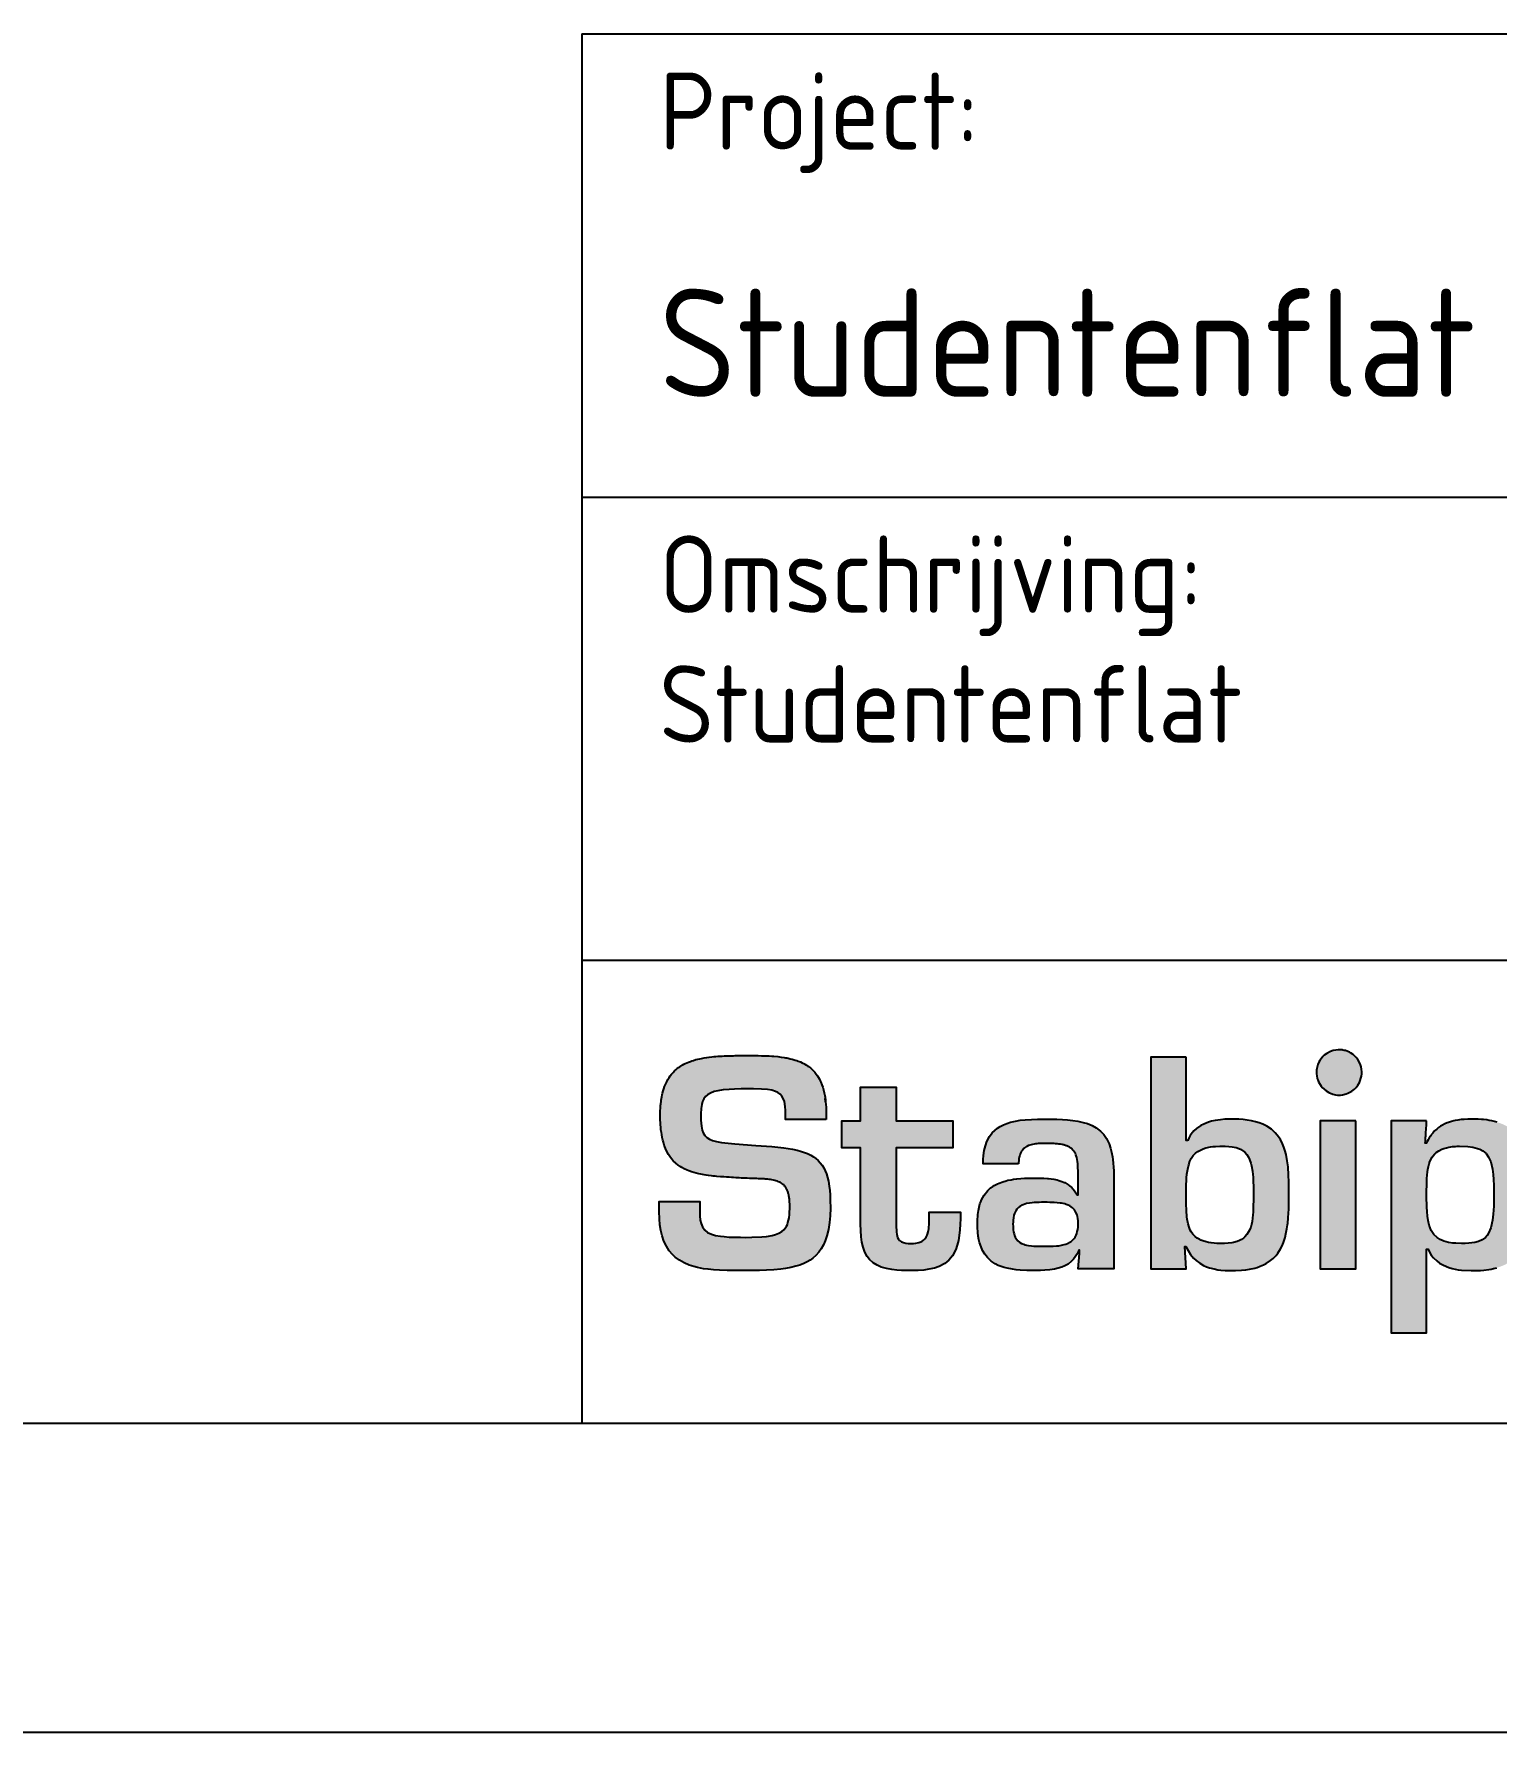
# Model space of a CAD drawing. Header units: millimetres. Extents: x 0 to 29700, y 0 to 21000.
# Drawn here: x 9925 to 14661, y 0 to 5500 of the extents above; entities that cross this region are included whole.
import ezdxf
from ezdxf.enums import TextEntityAlignment as Align

# ---------------------------------------------------------------- set-up
doc = ezdxf.new("R2010")
doc.units = ezdxf.units.MM
doc.header["$LTSCALE"] = 100
for name, color, linetype in [('00ATT025', 2, 'Continuous'), ('00ATT035', 3, 'Continuous'), ('00KAD025', 2, 'Continuous'), ('00KAD070', 5, 'Continuous'), ('BL$2----', 7, 'Continuous'), ('BL$4----', 7, 'Continuous')]:
    doc.layers.add(name, color=color, linetype=linetype)
doc.styles.add('STABICAD-025', font='ISOCP.SHX', dxfattribs={"height": 250})
doc.styles.add('STABICAD-035', font='ISOCP.SHX', dxfattribs={"height": 350})
doc.styles.add('STABICAD-050', font='ISOCP.SHX', dxfattribs={"height": 500})

# ---------------------------------------------------------------- blocks, each defined once
blk = doc.blocks.new('A4-LANDSCAPE')
at = {"layer": '00KAD025', "linetype": 'Continuous'}
blk.add_line((0, 0), (297, 0), dxfattribs=at)
at = {"layer": '00KAD070', "linetype": 'Continuous'}
blk.add_line((10, 10), (287, 10), dxfattribs=at)
blk = doc.blocks.new('tb.logo')
for points in [[(3.649, 3.966), (3.138, 4.003), (2.454, 4.05), (2.233, 4.068), (2.021, 4.093), (1.859, 4.122), (1.734, 4.155), (1.63, 4.199), (1.543, 4.256), (1.481, 4.319), (1.43, 4.404), (1.396, 4.496), (1.37, 4.624), (1.356, 4.814), (1.352, 5.02), (1.362, 5.193), (1.38, 5.321), (1.41, 5.425), (1.451, 5.514), (1.502, 5.582), (1.568, 5.64), (1.664, 5.698), (1.781, 5.742), (1.902, 5.773), (2.079, 5.8), (2.266, 5.816), (2.443, 5.824), (2.656, 5.83), (2.845, 5.831), (3.061, 5.83), (3.313, 5.824), (3.511, 5.81), (3.657, 5.787), (3.77, 5.752), (3.85, 5.713), (3.926, 5.66), (3.98, 5.594), (4.024, 5.517), (4.059, 5.419), (4.085, 5.265), (4.095, 5.126), (4.095, 4.844), (5.411, 4.844), (5.411, 5.064), (5.408, 5.238), (5.395, 5.412), (5.384, 5.506), (5.377, 5.558), (5.368, 5.615), (5.35, 5.707), (5.326, 5.802), (5.316, 5.841), (5.301, 5.889), (5.275, 5.963), (5.24, 6.05), (5.22, 6.093), (5.191, 6.149), (5.162, 6.201), (5.128, 6.254), (5.087, 6.312), (5.04, 6.37), (4.996, 6.419), (4.936, 6.476), (4.899, 6.509), (4.835, 6.558), (4.816, 6.572), (4.777, 6.598), (4.724, 6.63), (4.706, 6.64), (4.638, 6.675), (4.578, 6.703), (4.505, 6.733), (4.463, 6.748), (4.409, 6.766), (4.306, 6.796), (4.25, 6.81), (4.185, 6.825), (4.133, 6.835), (4.096, 6.842), (4.051, 6.849), (3.949, 6.864), (3.899, 6.87), (3.847, 6.876), (3.719, 6.887), (3.652, 6.892), (3.57, 6.897), (3.51, 6.9), (3.447, 6.903), (3.392, 6.904), (3.317, 6.906), (3.209, 6.908), (3.144, 6.909), (3.021, 6.91), (2.908, 6.91), (2.822, 6.91), (2.742, 6.91), (2.679, 6.91), (2.581, 6.909), (2.468, 6.908), (2.41, 6.907), (2.319, 6.905), (2.246, 6.903), (2.168, 6.901), (2.108, 6.898), (2.047, 6.895), (1.969, 6.891), (1.908, 6.887), (1.839, 6.882), (1.776, 6.876), (1.708, 6.87), (1.62, 6.859), (1.542, 6.849), (1.455, 6.835), (1.42, 6.829), (1.374, 6.82), (1.318, 6.809), (1.257, 6.795), (1.191, 6.778), (1.111, 6.755), (1.062, 6.739), (1.013, 6.723), (0.956, 6.701), (0.898, 6.676), (0.846, 6.652), (0.804, 6.631), (0.747, 6.599), (0.716, 6.58), (0.671, 6.551), (0.628, 6.522), (0.588, 6.491), (0.551, 6.46), (0.499, 6.413), (0.452, 6.364), (0.406, 6.312), (0.364, 6.258), (0.327, 6.204), (0.286, 6.139), (0.246, 6.064), (0.205, 5.977), (0.179, 5.912), (0.151, 5.83), (0.133, 5.77), (0.113, 5.697), (0.1, 5.637), (0.087, 5.576), (0.077, 5.515), (0.07, 5.47), (0.063, 5.421), (0.055, 5.351), (0.049, 5.291), (0.046, 5.241), (0.038, 5.087), (0.037, 5.003), (0.037, 4.907), (0.039, 4.829), (0.043, 4.731), (0.048, 4.648), (0.052, 4.599), (0.062, 4.506), (0.073, 4.42), (0.084, 4.353), (0.101, 4.258), (0.121, 4.173), (0.139, 4.106), (0.168, 4.012), (0.209, 3.903), (0.255, 3.803), (0.306, 3.71), (0.351, 3.641), (0.404, 3.57), (0.46, 3.505), (0.538, 3.428), (0.616, 3.364), (0.679, 3.32), (0.74, 3.282), (0.813, 3.242), (0.912, 3.196), (0.96, 3.176), (1.054, 3.142), (1.124, 3.12), (1.205, 3.098), (1.285, 3.079), (1.354, 3.065), (1.409, 3.054), (1.458, 3.046), (1.521, 3.036), (1.603, 3.024), (1.699, 3.013), (1.75, 3.007), (1.816, 3.001), (1.87, 2.996), (1.989, 2.986), (2.094, 2.978), (2.185, 2.973), (2.267, 2.968), (2.347, 2.963), (2.407, 2.959), (2.485, 2.955), (2.537, 2.952), (2.598, 2.948), (2.658, 2.945), (2.719, 2.941), (2.768, 2.939), (2.81, 2.937), (2.858, 2.935), (2.925, 2.933), (2.977, 2.931), (3.005, 2.93), (3.054, 2.928), (3.104, 2.927), (3.167, 2.925), (3.216, 2.923), (3.269, 2.921), (3.344, 2.917), (3.422, 2.913), (3.507, 2.906), (3.587, 2.896), (3.647, 2.887), (3.725, 2.873), (3.783, 2.857), (3.852, 2.835), (3.915, 2.806), (3.977, 2.768), (4.026, 2.729), (4.067, 2.687), (4.103, 2.639), (4.133, 2.588), (4.149, 2.554), (4.172, 2.497), (4.189, 2.44), (4.203, 2.377), (4.214, 2.318), (4.222, 2.248), (4.228, 2.17), (4.231, 2.11), (4.232, 2.046), (4.231, 1.967), (4.23, 1.92), (4.229, 1.879), (4.226, 1.828), (4.222, 1.762), (4.21, 1.657), (4.196, 1.579), (4.175, 1.501), (4.154, 1.444), (4.123, 1.38), (4.081, 1.316), (4.036, 1.264), (3.975, 1.214), (3.875, 1.156), (3.769, 1.114), (3.662, 1.085), (3.475, 1.053), (3.325, 1.038), (3.008, 1.024), (2.808, 1.023), (2.636, 1.024), (2.422, 1.028), (2.269, 1.034), (2.109, 1.045), (1.988, 1.058), (1.825, 1.086), (1.702, 1.122), (1.572, 1.185), (1.484, 1.257), (1.408, 1.361), (1.363, 1.471), (1.336, 1.583), (1.321, 1.722), (1.317, 1.832), (1.316, 2.185), (0, 2.185), (0, 2.066), (0, 1.864), (0.009, 1.619), (0.026, 1.427), (0.055, 1.25), (0.097, 1.074), (0.159, 0.894), (0.237, 0.732), (0.329, 0.589), (0.437, 0.462), (0.526, 0.378), (0.656, 0.282), (0.814, 0.192), (0.972, 0.125), (1.125, 0.076), (1.24, 0.046), (1.441, 0.008), (1.586, -0.012), (1.766, -0.03), (1.96, -0.042), (2.203, -0.051), (2.554, -0.055), (2.945, -0.055), (3.249, -0.051), (3.484, -0.043), (3.716, -0.031), (3.942, -0.009), (4.089, 0.012), (4.271, 0.043), (4.432, 0.084), (4.562, 0.124), (4.687, 0.172), (4.796, 0.226), (4.895, 0.284), (4.983, 0.347), (5.082, 0.436), (5.175, 0.541), (5.254, 0.655), (5.325, 0.78), (5.383, 0.913), (5.436, 1.067), (5.484, 1.274), (5.521, 1.506), (5.539, 1.715), (5.547, 1.965), (5.545, 2.225), (5.538, 2.402), (5.527, 2.545), (5.512, 2.682), (5.485, 2.842), (5.457, 2.961), (5.422, 3.077), (5.382, 3.18), (5.337, 3.27), (5.283, 3.36), (5.221, 3.441), (5.156, 3.51), (5.076, 3.58), (4.999, 3.635), (4.917, 3.683), (4.811, 3.734), (4.712, 3.773), (4.608, 3.808), (4.469, 3.845), (4.324, 3.877), (4.04, 3.923)], [(7.678, 3.921), (9.515, 3.921), (9.515, 4.798), (7.678, 4.798), (7.678, 5.886), (6.526, 5.886), (6.526, 4.798), (5.922, 4.798), (5.922, 3.921), (6.526, 3.921), (6.526, 1.83), (6.526, 1.453), (6.545, 1.038), (6.569, 0.866), (6.606, 0.705), (6.661, 0.548), (6.737, 0.405), (6.817, 0.302), (6.932, 0.198), (7.064, 0.117), (7.195, 0.062), (7.361, 0.015), (7.538, -0.018), (7.705, -0.037), (7.849, -0.047), (8.019, -0.053), (8.174, -0.055), (8.395, -0.049), (8.57, -0.036), (8.735, -0.013), (8.918, 0.028), (9.072, 0.082), (9.252, 0.178), (9.38, 0.282), (9.501, 0.428), (9.606, 0.626), (9.655, 0.766), (9.695, 0.923), (9.723, 1.083), (9.744, 1.267), (9.756, 1.449), (9.761, 1.623), (9.762, 1.837), (8.747, 1.837), (8.749, 1.49), (8.736, 1.295), (8.73, 1.257), (8.718, 1.198), (8.698, 1.13), (8.682, 1.089), (8.65, 1.028), (8.61, 0.976), (8.565, 0.933), (8.505, 0.892), (8.425, 0.856), (8.314, 0.832), (8.242, 0.825), (8.154, 0.823), (8.066, 0.826), (7.991, 0.835), (7.915, 0.853), (7.855, 0.876), (7.787, 0.925), (7.756, 0.962), (7.724, 1.023), (7.71, 1.067), (7.698, 1.124), (7.689, 1.191), (7.684, 1.263), (7.68, 1.347), (7.678, 1.45)]]:
    blk.add_hatch(color=152).paths.add_polyline_path(points)
h = blk.add_hatch(color=152)
h.paths.add_polyline_path([(17.074, 6.855), (15.922, 6.855), (15.922, 0), (17.074, 0), (17.028, 0.722), (17.064, 0.722), (17.21, 0.472), (17.31, 0.353), (17.395, 0.271), (17.514, 0.182), (17.633, 0.115), (17.733, 0.07), (17.827, 0.037), (17.976, -0.002), (18.097, -0.024), (18.19, -0.036), (18.339, -0.049), (18.5, -0.054), (18.668, -0.053), (18.867, -0.043), (19.006, -0.028), (19.126, -0.009), (19.292, 0.028), (19.372, 0.051), (19.468, 0.085), (19.578, 0.132), (19.657, 0.173), (19.803, 0.269), (19.885, 0.337), (19.982, 0.438), (20.042, 0.514), (20.128, 0.65), (20.187, 0.769), (20.233, 0.887), (20.274, 1.018), (20.304, 1.137), (20.335, 1.3), (20.353, 1.424), (20.361, 1.486), (20.376, 1.649), (20.387, 1.818), (20.392, 1.925), (20.396, 2.071), (20.399, 2.253), (20.4, 2.457), (20.4, 2.647), (20.397, 2.824), (20.389, 3.04), (20.369, 3.304), (20.343, 3.504), (20.305, 3.702), (20.266, 3.849), (20.233, 3.947), (20.192, 4.05), (20.122, 4.187), (20.022, 4.333), (19.958, 4.407), (19.83, 4.523), (19.685, 4.621), (19.551, 4.687), (19.432, 4.733), (19.318, 4.768), (19.19, 4.798), (19.045, 4.822), (18.912, 4.838), (18.774, 4.848), (18.575, 4.853), (18.446, 4.852), (18.327, 4.847), (18.186, 4.834), (18.01, 4.808), (17.891, 4.782), (17.789, 4.752), (17.638, 4.692), (17.551, 4.647), (17.407, 4.549), (17.324, 4.472), (17.268, 4.41), (17.202, 4.318), (17.154, 4.233), (17.121, 4.162), (17.119, 4.159), (17.074, 4.159), (17.074, 4.221), (17.074, 4.467)])
h.paths.add_polyline_path([(17.444, 3.807), (17.619, 3.894), (17.707, 3.921), (17.856, 3.952), (17.93, 3.961), (18.023, 3.97), (18.157, 3.976), (18.331, 3.975), (18.451, 3.968), (18.557, 3.957), (18.695, 3.929), (18.833, 3.878), (18.966, 3.787), (19.039, 3.706), (19.09, 3.624), (19.127, 3.544), (19.168, 3.422), (19.187, 3.342), (19.217, 3.167), (19.229, 3.057), (19.236, 2.975), (19.245, 2.8), (19.247, 2.703), (19.248, 2.612), (19.249, 2.518), (19.249, 2.419), (19.249, 2.365), (19.249, 2.32), (19.249, 2.266), (19.245, 1.991), (19.241, 1.892), (19.238, 1.839), (19.232, 1.756), (19.22, 1.639), (19.205, 1.539), (19.186, 1.444), (19.161, 1.355), (19.124, 1.257), (19.094, 1.198), (19.038, 1.113), (18.973, 1.04), (18.923, 0.998), (18.863, 0.958), (18.8, 0.924), (18.719, 0.891), (18.606, 0.859), (18.55, 0.848), (18.435, 0.832), (18.308, 0.824), (18.207, 0.822), (18.128, 0.824), (18.068, 0.826), (17.977, 0.832), (17.877, 0.844), (17.79, 0.858), (17.718, 0.873), (17.613, 0.905), (17.523, 0.941), (17.429, 0.995), (17.35, 1.056), (17.29, 1.122), (17.236, 1.2), (17.205, 1.257), (17.166, 1.354), (17.135, 1.462), (17.107, 1.61), (17.097, 1.685), (17.091, 1.749), (17.085, 1.829), (17.082, 1.889), (17.079, 1.957), (17.076, 2.04), (17.075, 2.1), (17.074, 2.165), (17.074, 2.21), (17.074, 2.263), (17.074, 2.492), (17.074, 2.652), (17.076, 2.734), (17.08, 2.85), (17.086, 2.952), (17.096, 3.068), (17.12, 3.234), (17.152, 3.374), (17.193, 3.491), (17.236, 3.579), (17.3, 3.675), (17.368, 3.747)], flags=16)
h = blk.add_hatch(color=152)
h.paths.add_polyline_path([(22.567, 4.798), (21.415, 4.798), (21.415, 0), (22.567, 0)])
h.paths.add_polyline_path([(21.977, 5.633), (22.065, 5.632), (22.139, 5.64), (22.258, 5.669), (22.312, 5.689), (22.432, 5.754), (22.518, 5.821), (22.575, 5.879), (22.635, 5.957), (22.684, 6.04), (22.748, 6.239), (22.758, 6.323), (22.759, 6.384), (22.752, 6.468), (22.736, 6.549), (22.719, 6.606), (22.674, 6.709), (22.63, 6.781), (22.577, 6.849), (22.521, 6.906), (22.476, 6.944), (22.396, 6.999), (22.361, 7.018), (22.307, 7.043), (22.231, 7.07), (22.193, 7.08), (22.146, 7.089), (22.119, 7.093), (22.109, 7.094), (21.99, 7.098), (21.914, 7.09), (21.836, 7.074), (21.744, 7.043), (21.624, 6.979), (21.545, 6.919), (21.502, 6.879), (21.44, 6.807), (21.403, 6.753), (21.37, 6.693), (21.337, 6.618), (21.312, 6.535), (21.303, 6.489), (21.296, 6.442), (21.293, 6.324), (21.3, 6.257), (21.319, 6.166), (21.334, 6.12), (21.358, 6.061), (21.444, 5.918), (21.476, 5.879), (21.538, 5.817), (21.605, 5.764), (21.691, 5.712), (21.823, 5.66), (21.911, 5.64)])
h = blk.add_hatch(color=152)
h.paths.add_polyline_path([(13.573, 2.395), (13.536, 2.395), (13.515, 2.435), (13.479, 2.496), (13.417, 2.577), (13.399, 2.597), (13.364, 2.634), (13.332, 2.664), (13.296, 2.695), (13.269, 2.715), (13.24, 2.736), (13.175, 2.775), (13.138, 2.795), (13.131, 2.798), (13.103, 2.811), (13.042, 2.836), (12.946, 2.868), (12.897, 2.881), (12.835, 2.895), (12.79, 2.904), (12.698, 2.917), (12.614, 2.927), (12.581, 2.93), (12.461, 2.937), (12.364, 2.941), (12.311, 2.942), (12.233, 2.943), (12.157, 2.943), (12.095, 2.943), (11.998, 2.942), (11.925, 2.94), (11.879, 2.939), (11.83, 2.937), (11.713, 2.929), (11.592, 2.918), (11.484, 2.904), (11.4, 2.891), (11.297, 2.87), (11.241, 2.857), (11.134, 2.826), (11.016, 2.783), (10.959, 2.757), (10.855, 2.703), (10.807, 2.672), (10.738, 2.622), (10.674, 2.567), (10.646, 2.539), (10.599, 2.488), (10.567, 2.448), (10.526, 2.39), (10.482, 2.316), (10.445, 2.24), (10.418, 2.176), (10.393, 2.103), (10.366, 2.005), (10.344, 1.897), (10.325, 1.766), (10.319, 1.704), (10.313, 1.599), (10.31, 1.488), (10.312, 1.348), (10.323, 1.185), (10.338, 1.061), (10.36, 0.942), (10.38, 0.857), (10.427, 0.711), (10.479, 0.593), (10.545, 0.48), (10.634, 0.366), (10.756, 0.253), (10.883, 0.168), (10.987, 0.115), (11.18, 0.045), (11.275, 0.02), (11.443, -0.013), (11.56, -0.028), (11.698, -0.041), (11.913, -0.052), (12.045, -0.054), (12.208, -0.054), (12.353, -0.052), (12.496, -0.045), (12.652, -0.03), (12.806, -0.006), (12.921, 0.02), (13.048, 0.061), (13.14, 0.101), (13.244, 0.159), (13.358, 0.246), (13.423, 0.312), (13.547, 0.499), (13.591, 0.603), (13.619, 0.603), (13.611, 0.505), (13.573, 0), (14.725, 0), (14.725, 3.007), (14.724, 3.176), (14.694, 3.548), (14.683, 3.627), (14.654, 3.779), (14.622, 3.907), (14.573, 4.049), (14.49, 4.222), (14.401, 4.352), (14.295, 4.466), (14.16, 4.57), (14.029, 4.644), (13.871, 4.708), (13.738, 4.748), (13.566, 4.786), (13.401, 4.811), (13.228, 4.83), (13.07, 4.841), (12.879, 4.849), (12.713, 4.852), (12.56, 4.853), (12.395, 4.853), (12.26, 4.851), (12.058, 4.845), (11.858, 4.832), (11.695, 4.814), (11.539, 4.789), (11.378, 4.752), (11.259, 4.715), (11.151, 4.671), (11.047, 4.618), (10.957, 4.559), (10.869, 4.488), (10.788, 4.405), (10.703, 4.292), (10.616, 4.126), (10.568, 3.991), (10.529, 3.831), (10.507, 3.679), (10.496, 3.542), (10.493, 3.4), (11.644, 3.4), (11.644, 3.444), (11.647, 3.491), (11.652, 3.54), (11.655, 3.563), (11.667, 3.633), (11.679, 3.675), (11.7, 3.735), (11.729, 3.795), (11.764, 3.846), (11.8, 3.887), (11.832, 3.916), (11.872, 3.945), (11.91, 3.968), (11.967, 3.994), (12.006, 4.009), (12.054, 4.023), (12.096, 4.033), (12.147, 4.043), (12.193, 4.05), (12.255, 4.057), (12.337, 4.063), (12.393, 4.065), (12.452, 4.066), (12.495, 4.067), (12.553, 4.067), (12.612, 4.066), (12.676, 4.065), (12.733, 4.063), (12.792, 4.06), (12.842, 4.056), (12.901, 4.05), (12.958, 4.043), (13.002, 4.036), (13.065, 4.024), (13.106, 4.014), (13.192, 3.988), (13.246, 3.965), (13.306, 3.934), (13.357, 3.896), (13.405, 3.851), (13.448, 3.799), (13.482, 3.737), (13.507, 3.678), (13.527, 3.611), (13.542, 3.54), (13.552, 3.477), (13.56, 3.409), (13.567, 3.317), (13.572, 3.132), (13.573, 2.429)])
h.paths.add_polyline_path([(13.526, 1.777), (13.546, 1.715), (13.561, 1.635), (13.57, 1.561), (13.573, 1.468), (13.572, 1.412), (13.568, 1.351), (13.558, 1.273), (13.546, 1.213), (13.527, 1.147), (13.505, 1.091), (13.471, 1.028), (13.446, 0.99), (13.389, 0.927), (13.348, 0.892), (13.304, 0.863), (13.23, 0.824), (13.173, 0.802), (13.121, 0.786), (13.036, 0.766), (12.951, 0.753), (12.869, 0.744), (12.759, 0.736), (12.676, 0.733), (12.597, 0.732), (12.533, 0.732), (12.422, 0.732), (12.348, 0.733), (12.274, 0.735), (12.195, 0.738), (12.139, 0.741), (12.059, 0.748), (11.962, 0.76), (11.904, 0.771), (11.856, 0.782), (11.808, 0.797), (11.742, 0.823), (11.689, 0.852), (11.621, 0.905), (11.574, 0.96), (11.534, 1.03), (11.514, 1.078), (11.496, 1.138), (11.482, 1.2), (11.473, 1.265), (11.468, 1.315), (11.464, 1.38), (11.462, 1.455), (11.463, 1.53), (11.466, 1.577), (11.475, 1.652), (11.492, 1.737), (11.51, 1.792), (11.551, 1.88), (11.587, 1.933), (11.639, 1.989), (11.684, 2.025), (11.777, 2.077), (11.9, 2.116), (11.997, 2.134), (12.083, 2.145), (12.152, 2.15), (12.245, 2.154), (12.31, 2.156), (12.388, 2.157), (12.49, 2.157), (12.569, 2.157), (12.657, 2.156), (12.796, 2.152), (12.997, 2.134), (13.038, 2.128), (13.14, 2.105), (13.188, 2.091), (13.25, 2.067), (13.302, 2.041), (13.348, 2.012), (13.393, 1.976), (13.442, 1.928), (13.491, 1.852)], flags=16)
h = blk.add_hatch(color=152)
h.paths.add_polyline_path([(23.709, -2.075), (24.86, -2.075), (24.86, 0.64), (24.907, 0.64), (24.949, 0.546), (25.01, 0.449), (25.078, 0.362), (25.186, 0.257), (25.281, 0.186), (25.402, 0.117), (25.579, 0.046), (25.688, 0.014), (25.88, -0.024), (25.992, -0.038), (26.296, -0.054), (26.486, -0.053), (26.6, -0.047), (26.71, -0.038), (26.875, -0.017), (26.95, -0.004), (27.022, 0.01), (27.129, 0.037), (27.233, 0.071), (27.326, 0.106), (27.391, 0.136), (27.502, 0.196), (27.562, 0.235), (27.639, 0.292), (27.715, 0.36), (27.81, 0.466), (27.887, 0.575), (27.961, 0.71), (27.985, 0.761), (28.007, 0.816), (28.036, 0.894), (28.067, 0.997), (28.093, 1.098), (28.118, 1.223), (28.138, 1.345), (28.152, 1.451), (28.163, 1.564), (28.173, 1.699), (28.18, 1.828), (28.185, 1.981), (28.187, 2.107), (28.187, 2.24), (28.187, 2.308), (28.187, 2.4), (28.187, 2.483), (28.186, 2.572), (28.184, 2.679), (28.182, 2.772), (28.178, 2.886), (28.171, 3.046), (28.158, 3.215), (28.149, 3.304), (28.142, 3.361), (28.136, 3.413), (28.129, 3.46), (28.117, 3.529), (28.105, 3.599), (28.092, 3.658), (28.079, 3.714), (28.068, 3.759), (28.056, 3.802), (28.032, 3.877), (28.005, 3.955), (27.994, 3.983), (27.971, 4.037), (27.933, 4.116), (27.897, 4.181), (27.857, 4.246), (27.819, 4.298), (27.784, 4.343), (27.742, 4.392), (27.696, 4.439), (27.66, 4.472), (27.629, 4.499), (27.608, 4.516), (27.539, 4.567), (27.481, 4.604), (27.411, 4.644), (27.335, 4.681), (27.271, 4.708), (27.211, 4.73), (27.138, 4.754), (27.055, 4.777), (26.972, 4.796), (26.885, 4.812), (26.804, 4.825), (26.705, 4.837), (26.634, 4.843), (26.531, 4.849), (26.454, 4.852), (26.373, 4.853), (26.285, 4.853), (26.192, 4.85), (26.071, 4.844), (25.976, 4.835), (25.872, 4.821), (25.785, 4.805), (25.738, 4.795), (25.665, 4.776), (25.562, 4.744), (25.519, 4.727), (25.446, 4.696), (25.376, 4.661), (25.311, 4.622), (25.247, 4.579), (25.187, 4.532), (25.119, 4.469), (25.056, 4.401), (25.009, 4.342), (24.979, 4.3), (24.941, 4.242), (24.904, 4.179), (24.875, 4.124), (24.857, 4.088), (24.852, 4.077), (24.815, 4.077), (24.819, 4.135), (24.822, 4.187), (24.826, 4.257), (24.83, 4.311), (24.833, 4.36), (24.838, 4.435), (24.842, 4.503), (24.846, 4.573), (24.85, 4.63), (24.852, 4.66), (24.857, 4.749), (24.86, 4.798), (23.709, 4.798)])
h.paths.add_polyline_path([(24.939, 3.401), (24.966, 3.481), (25.038, 3.623), (25.062, 3.657), (25.124, 3.728), (25.167, 3.767), (25.254, 3.827), (25.356, 3.878), (25.413, 3.899), (25.499, 3.924), (25.583, 3.942), (25.639, 3.952), (25.702, 3.96), (25.795, 3.969), (25.866, 3.973), (25.924, 3.975), (26.19, 3.969), (26.357, 3.947), (26.581, 3.878), (26.682, 3.821), (26.784, 3.735), (26.868, 3.623), (26.939, 3.472), (26.997, 3.234), (27.018, 3.056), (27.028, 2.901), (27.034, 2.698), (27.036, 2.552), (27.036, 2.274), (27.033, 2.037), (27.019, 1.773), (26.997, 1.58), (26.941, 1.329), (26.867, 1.156), (26.82, 1.085), (26.762, 1.019), (26.662, 0.944), (26.536, 0.886), (26.425, 0.856), (26.229, 0.83), (26.108, 0.824), (25.988, 0.823), (25.804, 0.829), (25.711, 0.838), (25.572, 0.859), (25.421, 0.899), (25.302, 0.95), (25.199, 1.015), (25.097, 1.111), (25.011, 1.241), (24.942, 1.416), (24.905, 1.572), (24.885, 1.711), (24.872, 1.858), (24.864, 1.999), (24.861, 2.104), (24.86, 2.244), (24.86, 2.348), (24.86, 2.55), (24.862, 2.696), (24.865, 2.822), (24.869, 2.926), (24.888, 3.147), (24.899, 3.222), (24.918, 3.322)], flags=16)
at = {"color": 152}
blk.add_lwpolyline([(5.411, 4.844), (4.095, 4.844), (4.095, 5.126), (4.085, 5.265), (4.059, 5.419), (4.024, 5.517), (3.98, 5.594), (3.926, 5.66), (3.85, 5.713), (3.77, 5.752), (3.657, 5.787), (3.511, 5.81), (3.313, 5.824), (3.061, 5.83), (2.845, 5.831), (2.656, 5.83), (2.443, 5.824), (2.266, 5.816), (2.079, 5.8), (1.902, 5.773), (1.781, 5.742), (1.664, 5.698), (1.568, 5.64), (1.502, 5.582), (1.451, 5.514), (1.41, 5.425), (1.38, 5.321), (1.362, 5.193), (1.352, 5.02), (1.356, 4.814), (1.37, 4.624), (1.396, 4.496), (1.43, 4.404), (1.481, 4.319), (1.543, 4.256), (1.63, 4.199), (1.734, 4.155), (1.859, 4.122), (2.021, 4.093), (2.233, 4.068), (2.454, 4.05), (3.138, 4.003), (3.649, 3.966), (4.04, 3.923), (4.324, 3.877), (4.469, 3.845), (4.608, 3.808), (4.712, 3.773), (4.811, 3.734), (4.917, 3.683), (4.999, 3.635), (5.076, 3.58), (5.156, 3.51), (5.221, 3.441), (5.283, 3.36), (5.337, 3.27), (5.382, 3.18), (5.422, 3.077), (5.457, 2.961), (5.485, 2.842), (5.512, 2.682), (5.527, 2.545), (5.538, 2.402), (5.545, 2.225), (5.547, 1.965), (5.539, 1.715), (5.521, 1.506), (5.484, 1.274), (5.436, 1.067), (5.383, 0.913), (5.325, 0.78), (5.254, 0.655), (5.175, 0.541), (5.082, 0.436), (4.983, 0.347), (4.895, 0.284), (4.796, 0.226), (4.687, 0.172), (4.562, 0.124), (4.432, 0.084), (4.271, 0.043), (4.089, 0.012), (3.942, -0.009), (3.716, -0.031), (3.484, -0.043), (3.249, -0.051), (2.945, -0.055), (2.554, -0.055), (2.203, -0.051), (1.96, -0.042), (1.766, -0.03), (1.586, -0.012), (1.441, 0.008), (1.24, 0.046), (1.125, 0.076), (0.972, 0.125), (0.814, 0.192), (0.656, 0.282), (0.526, 0.378), (0.437, 0.462), (0.329, 0.589), (0.237, 0.732), (0.159, 0.894), (0.097, 1.074), (0.055, 1.25), (0.026, 1.427), (0.009, 1.619), (0, 1.864), (0, 2.066), (0, 2.185), (1.316, 2.185), (1.317, 1.832), (1.321, 1.722), (1.336, 1.583), (1.363, 1.471), (1.408, 1.361), (1.484, 1.257), (1.572, 1.185), (1.702, 1.122), (1.825, 1.086), (1.988, 1.058), (2.109, 1.045), (2.269, 1.034), (2.422, 1.028), (2.636, 1.024), (2.808, 1.023), (3.008, 1.024), (3.325, 1.038), (3.475, 1.053), (3.662, 1.085), (3.769, 1.114), (3.875, 1.156), (3.975, 1.214), (4.036, 1.264), (4.081, 1.316), (4.123, 1.38), (4.154, 1.444), (4.175, 1.501), (4.196, 1.579), (4.21, 1.657), (4.222, 1.762), (4.226, 1.828), (4.229, 1.879), (4.23, 1.92), (4.231, 1.955), (4.231, 1.98), (4.232, 2.024), (4.232, 2.057), (4.231, 2.11), (4.229, 2.151), (4.227, 2.188), (4.224, 2.229), (4.22, 2.267), (4.216, 2.298), (4.21, 2.339), (4.206, 2.362), (4.201, 2.387), (4.192, 2.428), (4.185, 2.455), (4.178, 2.476), (4.167, 2.509), (4.149, 2.554), (4.138, 2.578), (4.128, 2.597), (4.114, 2.621), (4.09, 2.656), (4.077, 2.674), (4.057, 2.698), (4.037, 2.719), (4.016, 2.738), (3.989, 2.759), (3.974, 2.77), (3.966, 2.775), (3.927, 2.799), (3.896, 2.815), (3.871, 2.826), (3.835, 2.84), (3.783, 2.857), (3.746, 2.867), (3.704, 2.877), (3.647, 2.887), (3.604, 2.894), (3.568, 2.899), (3.527, 2.903), (3.486, 2.907), (3.44, 2.911), (3.403, 2.914), (3.344, 2.917), (3.269, 2.921), (3.216, 2.923), (3.167, 2.925), (3.104, 2.927), (3.054, 2.928), (3.005, 2.93), (2.977, 2.931), (2.925, 2.933), (2.858, 2.935), (2.81, 2.937), (2.768, 2.939), (2.719, 2.941), (2.658, 2.945), (2.598, 2.948), (2.537, 2.952), (2.485, 2.955), (2.407, 2.959), (2.347, 2.963), (2.267, 2.968), (2.185, 2.973), (2.094, 2.978), (1.989, 2.986), (1.87, 2.996), (1.816, 3.001), (1.75, 3.007), (1.699, 3.013), (1.603, 3.024), (1.521, 3.036), (1.458, 3.046), (1.409, 3.054), (1.354, 3.065), (1.285, 3.079), (1.205, 3.098), (1.124, 3.12), (1.054, 3.142), (0.96, 3.176), (0.912, 3.196), (0.813, 3.242), (0.74, 3.282), (0.679, 3.32), (0.616, 3.364), (0.538, 3.428), (0.46, 3.505), (0.404, 3.57), (0.351, 3.641), (0.306, 3.71), (0.255, 3.803), (0.209, 3.903), (0.168, 4.012), (0.139, 4.106), (0.121, 4.173), (0.101, 4.258), (0.084, 4.353), (0.073, 4.42), (0.062, 4.506), (0.052, 4.599), (0.048, 4.648), (0.043, 4.731), (0.039, 4.829), (0.037, 4.907), (0.037, 5.003), (0.038, 5.087), (0.046, 5.241), (0.049, 5.291), (0.055, 5.351), (0.063, 5.421), (0.07, 5.47), (0.077, 5.515), (0.087, 5.576), (0.1, 5.637), (0.113, 5.697), (0.133, 5.77), (0.151, 5.83), (0.179, 5.912), (0.205, 5.977), (0.246, 6.064), (0.286, 6.139), (0.327, 6.204), (0.364, 6.258), (0.406, 6.312), (0.452, 6.364), (0.499, 6.413), (0.551, 6.46), (0.588, 6.491), (0.628, 6.522), (0.671, 6.551), (0.716, 6.58), (0.747, 6.599), (0.804, 6.631), (0.846, 6.652), (0.898, 6.676), (0.956, 6.701), (1.013, 6.723), (1.062, 6.739), (1.111, 6.755), (1.191, 6.778), (1.257, 6.795), (1.318, 6.809), (1.374, 6.82), (1.42, 6.829), (1.455, 6.835), (1.542, 6.849), (1.62, 6.859), (1.708, 6.87), (1.776, 6.876), (1.839, 6.882), (1.908, 6.887), (1.969, 6.891), (2.047, 6.895), (2.108, 6.898), (2.168, 6.901), (2.246, 6.903), (2.319, 6.905), (2.41, 6.907), (2.468, 6.908), (2.581, 6.909), (2.679, 6.91), (2.742, 6.91), (2.822, 6.91), (2.908, 6.91), (3.021, 6.91), (3.144, 6.909), (3.209, 6.908), (3.317, 6.906), (3.392, 6.904), (3.447, 6.903), (3.51, 6.9), (3.57, 6.897), (3.652, 6.892), (3.719, 6.887), (3.847, 6.876), (3.899, 6.87), (3.949, 6.864), (4.051, 6.849), (4.096, 6.842), (4.133, 6.835), (4.185, 6.825), (4.25, 6.81), (4.306, 6.796), (4.409, 6.766), (4.463, 6.748), (4.505, 6.733), (4.578, 6.703), (4.638, 6.675), (4.706, 6.64), (4.724, 6.63), (4.777, 6.598), (4.816, 6.572), (4.835, 6.558), (4.899, 6.509), (4.936, 6.476), (4.996, 6.419), (5.04, 6.37), (5.087, 6.312), (5.128, 6.254), (5.162, 6.201), (5.191, 6.149), (5.22, 6.093), (5.24, 6.05), (5.275, 5.963), (5.301, 5.889), (5.316, 5.841), (5.326, 5.802), (5.35, 5.707), (5.368, 5.615), (5.377, 5.558), (5.388, 5.473), (5.395, 5.416), (5.382, 5.525), (5.395, 5.412), (5.408, 5.238), (5.411, 5.064)], close=True, dxfattribs=at)
for points in [[(17.074, 6.855), (15.922, 6.855), (15.922, 0), (17.074, 0), (17.028, 0.722), (17.064, 0.722), (17.21, 0.472), (17.31, 0.353), (17.395, 0.271), (17.514, 0.182), (17.633, 0.115), (17.733, 0.07), (17.827, 0.037), (17.976, -0.002), (18.097, -0.024), (18.19, -0.036), (18.339, -0.049), (18.5, -0.054), (18.668, -0.053), (18.867, -0.043), (19.006, -0.028), (19.126, -0.009), (19.292, 0.028), (19.372, 0.051), (19.468, 0.085), (19.578, 0.132), (19.657, 0.173), (19.803, 0.269), (19.885, 0.337), (19.982, 0.438), (20.042, 0.514), (20.128, 0.65), (20.187, 0.769), (20.233, 0.887), (20.274, 1.018), (20.304, 1.137), (20.335, 1.3), (20.353, 1.424), (20.361, 1.486), (20.376, 1.649), (20.387, 1.818), (20.392, 1.925), (20.396, 2.071), (20.399, 2.253), (20.4, 2.457), (20.4, 2.647), (20.397, 2.824), (20.389, 3.04), (20.369, 3.304), (20.343, 3.504), (20.305, 3.702), (20.266, 3.849), (20.233, 3.947), (20.192, 4.05), (20.122, 4.187), (20.022, 4.333), (19.958, 4.407), (19.83, 4.523), (19.685, 4.621), (19.551, 4.687), (19.432, 4.733), (19.318, 4.768), (19.19, 4.798), (19.045, 4.822), (18.912, 4.838), (18.774, 4.848), (18.575, 4.853), (18.446, 4.852), (18.327, 4.847), (18.186, 4.834), (18.01, 4.808), (17.891, 4.782), (17.789, 4.752), (17.638, 4.692), (17.551, 4.647), (17.407, 4.549), (17.324, 4.472), (17.268, 4.41), (17.202, 4.318), (17.154, 4.233), (17.121, 4.162), (17.119, 4.159), (17.074, 4.159), (17.074, 4.221), (17.074, 4.467), (17.074, 6.855)], [(22.109, 7.094), (21.99, 7.098), (21.914, 7.09), (21.836, 7.074), (21.744, 7.043), (21.624, 6.979), (21.545, 6.919), (21.502, 6.879), (21.44, 6.807), (21.403, 6.753), (21.37, 6.693), (21.337, 6.618), (21.312, 6.535), (21.303, 6.489), (21.296, 6.442), (21.293, 6.324), (21.3, 6.257), (21.319, 6.166), (21.334, 6.12), (21.358, 6.061), (21.444, 5.918), (21.476, 5.879), (21.538, 5.817), (21.605, 5.764), (21.691, 5.712), (21.823, 5.66), (21.911, 5.64), (21.977, 5.633), (22.065, 5.632), (22.139, 5.64), (22.258, 5.669), (22.312, 5.689), (22.432, 5.754), (22.518, 5.821), (22.575, 5.879), (22.635, 5.957), (22.684, 6.04), (22.748, 6.239), (22.758, 6.323), (22.759, 6.384), (22.752, 6.468), (22.736, 6.549), (22.719, 6.606), (22.674, 6.709), (22.63, 6.781), (22.577, 6.849), (22.521, 6.906), (22.476, 6.944), (22.396, 6.999), (22.361, 7.018), (22.307, 7.043), (22.231, 7.07), (22.193, 7.08), (22.146, 7.089), (22.119, 7.093), (22.109, 7.094)], [(5.922, 4.798), (5.922, 4.798), (5.922, 4.798), (6.526, 4.798), (6.526, 5.886), (7.678, 5.886), (7.678, 4.798), (9.515, 4.798), (9.515, 3.921), (7.678, 3.921), (7.678, 1.45), (7.68, 1.347), (7.684, 1.263), (7.689, 1.191), (7.698, 1.124), (7.71, 1.067), (7.724, 1.023), (7.756, 0.962), (7.787, 0.925), (7.855, 0.876), (7.915, 0.853), (7.991, 0.835), (8.066, 0.826), (8.154, 0.823), (8.242, 0.825), (8.314, 0.832), (8.408, 0.853), (8.442, 0.864), (8.505, 0.892), (8.565, 0.933), (8.61, 0.976), (8.65, 1.028), (8.682, 1.089), (8.698, 1.13), (8.718, 1.198), (8.73, 1.257), (8.736, 1.295), (8.749, 1.49), (8.747, 1.837), (9.762, 1.837), (9.761, 1.623), (9.756, 1.449), (9.744, 1.267), (9.723, 1.083), (9.695, 0.923), (9.655, 0.766), (9.606, 0.626), (9.501, 0.428), (9.38, 0.282), (9.252, 0.178), (9.072, 0.082), (8.918, 0.028), (8.735, -0.013), (8.57, -0.036), (8.395, -0.049), (8.174, -0.055), (8.019, -0.053), (7.849, -0.047), (7.705, -0.037), (7.538, -0.018), (7.361, 0.015), (7.195, 0.062), (7.064, 0.117), (6.932, 0.198), (6.817, 0.302), (6.737, 0.405), (6.661, 0.548), (6.606, 0.705), (6.569, 0.866), (6.545, 1.038), (6.526, 1.453), (6.526, 1.83), (6.526, 3.921), (5.922, 3.921), (5.922, 4.798)], [(11.644, 3.4), (10.493, 3.4), (10.496, 3.542), (10.507, 3.679), (10.529, 3.831), (10.568, 3.991), (10.616, 4.126), (10.703, 4.292), (10.788, 4.405), (10.869, 4.488), (10.957, 4.559), (11.047, 4.618), (11.151, 4.671), (11.259, 4.715), (11.378, 4.752), (11.539, 4.789), (11.695, 4.814), (11.858, 4.832), (12.058, 4.845), (12.26, 4.851), (12.395, 4.853), (12.56, 4.853), (12.713, 4.852), (12.879, 4.849), (13.07, 4.841), (13.228, 4.83), (13.401, 4.811), (13.566, 4.786), (13.738, 4.748), (13.871, 4.708), (14.029, 4.644), (14.16, 4.57), (14.295, 4.466), (14.401, 4.352), (14.49, 4.222), (14.573, 4.049), (14.622, 3.907), (14.654, 3.779), (14.683, 3.627), (14.694, 3.548), (14.724, 3.176), (14.725, 3.007), (14.725, 0), (13.573, 0), (13.611, 0.505), (13.619, 0.603), (13.591, 0.603), (13.547, 0.499), (13.423, 0.312), (13.358, 0.246), (13.244, 0.159), (13.14, 0.101), (13.048, 0.061), (12.921, 0.02), (12.806, -0.006), (12.652, -0.03), (12.496, -0.045), (12.353, -0.052), (12.208, -0.054), (12.045, -0.054), (11.913, -0.052), (11.698, -0.041), (11.56, -0.028), (11.443, -0.013), (11.275, 0.02), (11.18, 0.045), (10.987, 0.115), (10.883, 0.168), (10.756, 0.253), (10.634, 0.366), (10.545, 0.48), (10.479, 0.593), (10.427, 0.711), (10.38, 0.857), (10.36, 0.942), (10.338, 1.061), (10.323, 1.185), (10.312, 1.348), (10.31, 1.488), (10.313, 1.599), (10.319, 1.704), (10.325, 1.766), (10.344, 1.897), (10.366, 2.005), (10.393, 2.103), (10.418, 2.176), (10.445, 2.24), (10.482, 2.316), (10.526, 2.39), (10.567, 2.448), (10.599, 2.488), (10.646, 2.539), (10.674, 2.567), (10.738, 2.622), (10.807, 2.672), (10.855, 2.703), (10.959, 2.757), (11.016, 2.783), (11.134, 2.826), (11.241, 2.857), (11.297, 2.87), (11.4, 2.891), (11.484, 2.904), (11.592, 2.918), (11.713, 2.929), (11.83, 2.937), (11.879, 2.939), (11.925, 2.94), (11.998, 2.942), (12.095, 2.943), (12.157, 2.943), (12.233, 2.943), (12.311, 2.942), (12.364, 2.941), (12.461, 2.937), (12.581, 2.93), (12.614, 2.927), (12.698, 2.917), (12.79, 2.904), (12.835, 2.895), (12.897, 2.881), (12.946, 2.868), (13.042, 2.836), (13.103, 2.811), (13.131, 2.798), (13.138, 2.795), (13.175, 2.775), (13.24, 2.736), (13.269, 2.715), (13.296, 2.695), (13.332, 2.664), (13.364, 2.634), (13.399, 2.597), (13.417, 2.577), (13.479, 2.496), (13.515, 2.435), (13.536, 2.395), (13.573, 2.395), (13.573, 2.429), (13.572, 3.132), (13.567, 3.317), (13.56, 3.409), (13.552, 3.477), (13.542, 3.54), (13.527, 3.611), (13.513, 3.658), (13.5, 3.695), (13.482, 3.737), (13.457, 3.783), (13.437, 3.812), (13.405, 3.851), (13.357, 3.896), (13.318, 3.925), (13.291, 3.942), (13.246, 3.965), (13.204, 3.983), (13.181, 3.991), (13.106, 4.014), (13.084, 4.02), (13.051, 4.027), (13.002, 4.036), (12.971, 4.041), (12.947, 4.045), (12.901, 4.05), (12.842, 4.056), (12.792, 4.06), (12.733, 4.063), (12.692, 4.065), (12.658, 4.066), (12.612, 4.066), (12.553, 4.067), (12.495, 4.067), (12.452, 4.066), (12.393, 4.065), (12.356, 4.063), (12.322, 4.062), (12.276, 4.058), (12.237, 4.055), (12.193, 4.05), (12.147, 4.043), (12.096, 4.033), (12.054, 4.023), (12.006, 4.009), (11.967, 3.994), (11.915, 3.97), (11.904, 3.964), (11.872, 3.945), (11.832, 3.916), (11.814, 3.899), (11.787, 3.873), (11.772, 3.855), (11.758, 3.837), (11.739, 3.81), (11.72, 3.776), (11.707, 3.75), (11.695, 3.722), (11.679, 3.675), (11.673, 3.653), (11.664, 3.616), (11.655, 3.563), (11.652, 3.54), (11.647, 3.491), (11.644, 3.444), (11.644, 3.4)], [(22.567, 4.798), (21.415, 4.798), (21.415, 0), (22.567, 0), (22.567, 4.798)], [(24.86, 4.798), (23.709, 4.798), (23.709, -2.075), (24.86, -2.075), (24.86, 0.64), (24.907, 0.64), (24.949, 0.546), (25.01, 0.449), (25.078, 0.362), (25.186, 0.257), (25.281, 0.186), (25.402, 0.117), (25.579, 0.046), (25.688, 0.014), (25.88, -0.024), (25.992, -0.038), (26.296, -0.054), (26.486, -0.053), (26.6, -0.047), (26.71, -0.038), (26.875, -0.017), (26.95, -0.004), (27.022, 0.01), (27.129, 0.037)], [(27.138, 4.754), (27.055, 4.777), (26.972, 4.796), (26.885, 4.812), (26.804, 4.825), (26.705, 4.837), (26.634, 4.843), (26.531, 4.849), (26.454, 4.852), (26.373, 4.853), (26.285, 4.853), (26.192, 4.85), (26.071, 4.844), (25.976, 4.835), (25.872, 4.821), (25.785, 4.805), (25.738, 4.795), (25.665, 4.776), (25.562, 4.744), (25.519, 4.727), (25.446, 4.696), (25.376, 4.661), (25.311, 4.622), (25.247, 4.579), (25.187, 4.532), (25.119, 4.469), (25.056, 4.401), (25.009, 4.342), (24.979, 4.3), (24.941, 4.242), (24.904, 4.179), (24.875, 4.124), (24.857, 4.088), (24.852, 4.077), (24.815, 4.077), (24.819, 4.135), (24.822, 4.187), (24.826, 4.257), (24.83, 4.311), (24.833, 4.36), (24.838, 4.435), (24.842, 4.503), (24.846, 4.573), (24.85, 4.63), (24.852, 4.66), (24.857, 4.749), (24.86, 4.798)], [(17.074, 2.267), (17.074, 2.492), (17.074, 2.652), (17.076, 2.734), (17.08, 2.85), (17.086, 2.952), (17.096, 3.068), (17.12, 3.234), (17.152, 3.374), (17.193, 3.491), (17.236, 3.579), (17.3, 3.675), (17.368, 3.747), (17.444, 3.807), (17.619, 3.894), (17.707, 3.921), (17.856, 3.952), (17.93, 3.961), (18.023, 3.97), (18.157, 3.976), (18.331, 3.975), (18.451, 3.968), (18.557, 3.957), (18.695, 3.929), (18.833, 3.878), (18.966, 3.787), (19.039, 3.706), (19.09, 3.624), (19.127, 3.544), (19.168, 3.422), (19.187, 3.342), (19.217, 3.167), (19.229, 3.057), (19.236, 2.975), (19.245, 2.8), (19.247, 2.703), (19.248, 2.612), (19.249, 2.518), (19.249, 2.419), (19.249, 2.365), (19.249, 2.32), (19.249, 2.266), (19.245, 2.003), (19.244, 1.969), (19.241, 1.892), (19.238, 1.839), (19.232, 1.756), (19.22, 1.639), (19.205, 1.539), (19.186, 1.444), (19.161, 1.355), (19.124, 1.257), (19.094, 1.198), (19.038, 1.113), (18.973, 1.04), (18.923, 0.998), (18.863, 0.958), (18.8, 0.924), (18.719, 0.891), (18.606, 0.859), (18.55, 0.848), (18.435, 0.832), (18.308, 0.824), (18.22, 0.823), (18.188, 0.823), (18.128, 0.824), (18.068, 0.826), (17.977, 0.832), (17.877, 0.844), (17.79, 0.858), (17.718, 0.873), (17.613, 0.905), (17.542, 0.933), (17.509, 0.949), (17.429, 0.995), (17.361, 1.048), (17.34, 1.068), (17.29, 1.122), (17.236, 1.2), (17.205, 1.257), (17.166, 1.354), (17.135, 1.462), (17.107, 1.61), (17.097, 1.685), (17.091, 1.749), (17.085, 1.829), (17.082, 1.889), (17.079, 1.957), (17.076, 2.04), (17.075, 2.1), (17.074, 2.165), (17.074, 2.21), (17.074, 2.255), (17.074, 2.267)], [(25.924, 3.975), (26.19, 3.969), (26.357, 3.947), (26.581, 3.878), (26.682, 3.821), (26.784, 3.735), (26.868, 3.623), (26.939, 3.472), (26.997, 3.234), (27.018, 3.056), (27.028, 2.901), (27.034, 2.698), (27.036, 2.552), (27.036, 2.274), (27.033, 2.037), (27.019, 1.773), (26.997, 1.58), (26.941, 1.329), (26.867, 1.156), (26.82, 1.085), (26.762, 1.019), (26.662, 0.944), (26.536, 0.886), (26.425, 0.856), (26.229, 0.83), (26.108, 0.824), (25.988, 0.823), (25.804, 0.829), (25.711, 0.838), (25.572, 0.859), (25.421, 0.899), (25.302, 0.95), (25.199, 1.015), (25.097, 1.111), (25.011, 1.241), (24.942, 1.416), (24.905, 1.572), (24.885, 1.711), (24.872, 1.858), (24.864, 1.999), (24.861, 2.104), (24.86, 2.244), (24.86, 2.348), (24.86, 2.55), (24.862, 2.696), (24.865, 2.822), (24.869, 2.926), (24.888, 3.147), (24.899, 3.222), (24.918, 3.322), (24.939, 3.401), (24.966, 3.481), (25.038, 3.623), (25.062, 3.657), (25.124, 3.728), (25.167, 3.767), (25.254, 3.827), (25.356, 3.878), (25.413, 3.899), (25.499, 3.924), (25.583, 3.942), (25.639, 3.952), (25.702, 3.96), (25.795, 3.969), (25.85, 3.972), (25.888, 3.974), (25.924, 3.975)], [(12.994, 2.135), (12.796, 2.152), (12.657, 2.156), (12.569, 2.157), (12.49, 2.157), (12.388, 2.157), (12.31, 2.156), (12.245, 2.154), (12.152, 2.15), (12.083, 2.145), (11.997, 2.134), (11.9, 2.116), (11.791, 2.081), (11.764, 2.069), (11.684, 2.025), (11.639, 1.989), (11.587, 1.933), (11.551, 1.88), (11.51, 1.792), (11.492, 1.737), (11.475, 1.652), (11.466, 1.577), (11.463, 1.53), (11.462, 1.455), (11.464, 1.38), (11.468, 1.315), (11.473, 1.265), (11.482, 1.2), (11.496, 1.138), (11.514, 1.078), (11.534, 1.03), (11.574, 0.96), (11.621, 0.905), (11.689, 0.852), (11.742, 0.823), (11.808, 0.797), (11.856, 0.782), (11.904, 0.771), (11.962, 0.76), (12.059, 0.748), (12.139, 0.741), (12.195, 0.738), (12.274, 0.735), (12.348, 0.733), (12.422, 0.732), (12.533, 0.732), (12.597, 0.732), (12.676, 0.733), (12.759, 0.736), (12.869, 0.744), (12.951, 0.753), (13.036, 0.766), (13.121, 0.786), (13.173, 0.802), (13.23, 0.824), (13.304, 0.863), (13.348, 0.892), (13.389, 0.927), (13.446, 0.99), (13.471, 1.028), (13.505, 1.091), (13.527, 1.147), (13.546, 1.213), (13.558, 1.273), (13.568, 1.351), (13.572, 1.412), (13.573, 1.468), (13.57, 1.561), (13.561, 1.635), (13.55, 1.693), (13.539, 1.736), (13.526, 1.777), (13.491, 1.852), (13.45, 1.915), (13.427, 1.942), (13.393, 1.976), (13.348, 2.012), (13.302, 2.041), (13.25, 2.067), (13.188, 2.091), (13.14, 2.105), (13.038, 2.128), (13.005, 2.133), (12.994, 2.135)]]:
    blk.add_lwpolyline(points, dxfattribs=at)
blk = doc.blocks.new('Title block')
at = {"color": 7, "linetype": 'Continuous'}
for p, q in [((-180, 55), (-180, 10)), ((-180, 55), (-10, 55)), ((-180, 40), (-10, 40)), ((-180, 25), (-10, 25))]:
    blk.add_line(p, q, dxfattribs=at)
blk.add_blockref('tb.logo', (-177.5, 15))
at = {"linetype": 'Continuous', "style": 'STABICAD-025'}
for s, p in [('Project:', (-177.5, 52.5)), ('Omschrijving:', (-177.5, 37.5))]:
    blk.add_text(s, height=2.5, dxfattribs=at).set_placement(p, align=Align.MIDDLE_LEFT)
at = {"linetype": 'Continuous'}
for tag, height, style, p in [('DW_DISCIPLINE', 2.5, 'STABICAD-025', (-40, 52.5)), ('DW_PHASE', 2.5, 'STABICAD-025', (-40, 47.5)), ('PR_DESCRIPTION', 3.5, 'STABICAD-035', (-177.5, 45)), ('DW_TYPE', 2.5, 'STABICAD-025', (-40, 42.5)), ('DW_DATE', 2.5, 'STABICAD-025', (-40, 37.5)), ('DW_DESCRIPTION', 2.5, 'STABICAD-025', (-177.5, 33.3)), ('DW_INITIALS', 2.5, 'STABICAD-025', (-40, 32.5)), ('DW_DESCRIPTION2', 2.5, 'STABICAD-025', (-177.5, 29.2)), ('DW_SCALE', 2.5, 'STABICAD-025', (-40, 27.5)), ('DW_PAPERSIZE', 5, 'STABICAD-050', (-41.5, 15)), ('MOD_CODE_', 5, 'STABICAD-050', (-24.5, 15))]:
    blk.add_attdef(tag, text='', height=height, dxfattribs=dict(at, style=style)).set_placement(p, align=Align.MIDDLE_LEFT)
at = {"linetype": 'Continuous', "style": 'STABICAD-025'}
blk.add_attdef('DW_NAME', text='', height=2.5, dxfattribs=at).set_placement((-12.5, 3.75), align=Align.RIGHT)

msp = doc.modelspace()

# ---------------------------------------------------------------- block references
at = {"layer": 'BL$2----', "xscale": 100, "yscale": 100, "zscale": 100}
msp.add_blockref('A4-LANDSCAPE', (0, 0), dxfattribs=at)
at = {"layer": 'BL$4----'}
ref = msp.add_blockref('Title block', (29700, 0), dxfattribs=dict(at, xscale=100, yscale=100, zscale=100))
ref.add_attrib('PR_DESCRIPTION', 'Studentenflat', dxfattribs={"layer": '00ATT035', "linetype": 'Continuous', "height": 350, "style": 'STABICAD-035'}).set_placement((11950, 4500), align=Align.MIDDLE_LEFT)
ref.add_attrib('DW_DESCRIPTION', 'Studentenflat', dxfattribs={"layer": '00ATT025', "linetype": 'Continuous', "height": 250, "style": 'STABICAD-025'}).set_placement((11950, 3330), align=Align.MIDDLE_LEFT)

doc.saveas('drawing.dxf')
